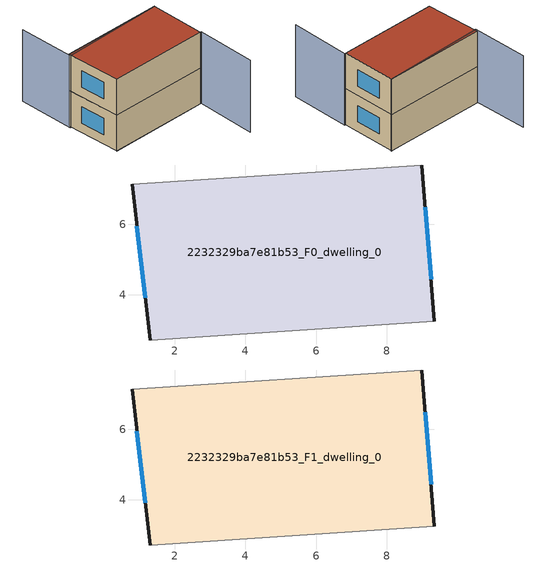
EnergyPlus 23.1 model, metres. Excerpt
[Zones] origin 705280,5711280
2232329ba7e81b53_F0_dwelling_0
 floor ground (EU_floor_Construction): 8.98,7.67 9.35,3.25 1.31,2.72 0.79,7.13 z0
 wall outside (EU_wall_Construction): 0.79,7.13 1.31,2.72 / 9.35,3.25 8.98,7.67 z0:3
 wall adiabatic (EU_wall_Construction): 8.98,7.67 0.79,7.13 / 1.31,2.72 9.35,3.25 z0:3
 window (EU_Window_Construction): 0.93,5.94 1.17,3.91 / 9.25,4.44 9.08,6.48 z0.81:2.19
2232329ba7e81b53_F1_dwelling_0
 floor to 2232329ba7e81b53_F0_dwelling_0 (EU_floor_Construction): 8.98,7.67 9.35,3.25 1.31,2.72 0.79,7.13 z3
 wall outside (EU_wall_Construction): 0.79,7.13 1.31,2.72 / 9.35,3.25 8.98,7.67 z3:6
 wall adiabatic (EU_wall_Construction): 8.98,7.67 0.79,7.13 / 1.31,2.72 9.35,3.25 z3:6
 window (EU_Window_Construction): 0.93,5.94 1.17,3.91 / 9.25,4.44 9.08,6.48 z3.81:5.19
 roof outside (EU_roof_Construction): 9.35,3.25 8.98,7.67 0.79,7.13 1.31,2.72 z6
shading: 1.31,2.72 9.43,3.25 / 9.43,3.25 9.75,-1.53 / 9.04,7.68 0.72,6.93 / 0.72,6.93 0.31,11.43 z0:6
[Building]
EU S2 Campaign: North Axis=0; Terrain=City; Solar Distribution=FullExterior
[Site:Location]
London: Latitude=51.5; Longitude=-0.5; Time Zone=0; Elevation=25
[SizingPeriod:WeatherFileDays]
AnnualSizingPeriod: Begin Month=1; Begin Day of Month=1; End Month=12; End Day of Month=31; Day of Week for Start Day=Monday; Use Weather File Daylight Saving Period=No; Use Weather File Rain and Snow Indicators=No
[MATERIAL]
EU_InternalMass_Material: Roughness=MediumRough; Thickness=0.1; Conductivity=1; Density=1800; Specific Heat=900; Thermal Absorptance=0.9; Solar Absorptance=0.7; Visible Absorptance=0.7
[MATERIAL:NOMASS] Roughness=MediumRough; Thermal Absorptance=0.9; Solar Absorptance=0.7; Visible Absorptance=0.7
Name | Thermal Resistance
EU_wall_NoMass | 0.555556
EU_roof_NoMass | 0.510204
EU_floor_NoMass | 1.68919
[WINDOWMATERIAL:SIMPLEGLAZINGSYSTEM]
EU_Window_SimpleGlazing: UFactor=3.96; Solar Heat Gain Coefficient=0.85; Visible Transmittance=0.85
[CONSTRUCTION]
EU_wall_Construction: EU_wall_NoMass
EU_roof_Construction: EU_roof_NoMass
EU_floor_Construction: EU_floor_NoMass
EU_Window_Construction: EU_Window_SimpleGlazing
EU_InternalMass_Construction: EU_InternalMass_Material
[ZONE] Type=1; Multiplier=1; Ceiling Height=autocalculate; Volume=108.409; Floor Area=autocalculate; Part of Total Floor Area=Yes
2232329ba7e81b53_F0_dwelling_0; 2232329ba7e81b53_F1_dwelling_0
[INTERNALMASS] Construction=EU_InternalMass_Construction; Surface Area=36.1362
Name | Zone or ZoneList
2232329ba7e81b53_F0_dwelling_0_EU_InternalMass | 2232329ba7e81b53_F0_dwelling_0
2232329ba7e81b53_F1_dwelling_0_EU_InternalMass | 2232329ba7e81b53_F1_dwelling_0
[OTHEREQUIPMENT] Fuel Type=Electricity; Design Level Calculation Method=Watts/Area; Power per Zone Floor Area=1; Fraction Latent=0; Fraction Radiant=0; Fraction Lost=0; Carbon Dioxide Generation Rate=0; EndUse Subcategory=EU_Step8_InternalGains
Name | Zone or ZoneList or Space or SpaceList | Schedule
EU_Step8_InternalGain_2232329ba7e81b53_F0_dwelling_0_f000 | 2232329ba7e81b53_F0_dwelling_0 | EU_Step8_GainSchedule_2232329ba7e81b53_F0_dwelling_0_f000
EU_Step8_InternalGain_2232329ba7e81b53_F1_dwelling_0_f000 | 2232329ba7e81b53_F1_dwelling_0 | EU_Step8_GainSchedule_2232329ba7e81b53_F1_dwelling_0_f000
[ZONEVENTILATION:DESIGNFLOWRATE] Schedule=EU_AlwaysOn; Design Flow Rate Calculation Method=AirChanges/Hour; Air Changes per Hour=0.48; Ventilation Type=Natural; Fan Pressure Rise=0; Fan Total Efficiency=1; Constant Term Coefficient=1; Temperature Term Coefficient=0; Velocity Term Coefficient=0; Velocity Squared Term Coefficient=0; Minimum Indoor Temperature=-100; Maximum Indoor Temperature=100; Delta Temperature=-100; Minimum Outdoor Temperature=-100; Maximum Outdoor Temperature=100; Maximum Wind Speed=40
Name | Zone or ZoneList or Space or SpaceList
EU_ConstantAir_2232329ba7e81b53_F0_dwelling_0 | 2232329ba7e81b53_F0_dwelling_0
EU_ConstantAir_2232329ba7e81b53_F1_dwelling_0 | 2232329ba7e81b53_F1_dwelling_0
[HVACTEMPLATE:THERMOSTAT] Constant Heating Setpoint=20; Constant Cooling Setpoint=50
EU_HeatOnly_2232329ba7e81b53_F0_dwelling_0; EU_HeatOnly_2232329ba7e81b53_F1_dwelling_0
[HVACTEMPLATE:ZONE:IDEALLOADSAIRSYSTEM] System Availability Schedule=EU_AlwaysOn; Maximum Heating Supply Air Temperature=50; Minimum Cooling Supply Air Temperature=13; Maximum Heating Supply Air Humidity Ratio=0.0156; Minimum Cooling Supply Air Humidity Ratio=0.0077; Heating Limit=NoLimit; Cooling Limit=NoLimit; Heating Availability Schedule=EU_AlwaysOn; Cooling Availability Schedule=EU_CoolingOff; Dehumidification Control Type=ConstantSensibleHeatRatio; Cooling Sensible Heat Ratio=0.7; Dehumidification Setpoint=60; Humidification Control Type=None; Humidification Setpoint=30; Outdoor Air Method=None; Outdoor Air Flow Rate per Person=0.00944; Outdoor Air Flow Rate per Zone Floor Area=0; Outdoor Air Flow Rate per Zone=0; Demand Controlled Ventilation Type=None; Outdoor Air Economizer Type=NoEconomizer; Heat Recovery Type=None; Sensible Heat Recovery Effectiveness=0.7; Latent Heat Recovery Effectiveness=0.65
Name | Template Thermostat
2232329ba7e81b53_F0_dwelling_0 | EU_HeatOnly_2232329ba7e81b53_F0_dwelling_0
2232329ba7e81b53_F1_dwelling_0 | EU_HeatOnly_2232329ba7e81b53_F1_dwelling_0
[SIZING:ZONE] Zone Cooling Design Supply Air Temperature Input Method=SupplyAirTemperature; Zone Cooling Design Supply Air Temperature=13; Zone Heating Design Supply Air Temperature Input Method=SupplyAirTemperature; Zone Heating Design Supply Air Temperature=50; Zone Cooling Design Supply Air Humidity Ratio=0.008; Zone Heating Design Supply Air Humidity Ratio=0.008; Cooling Design Air Flow Method=DesignDay; Cooling Design Air Flow Rate=0; Cooling Minimum Air Flow per Zone Floor Area=0.000762; Cooling Minimum Air Flow=0; Cooling Minimum Air Flow Fraction=0.2; Heating Design Air Flow Method=DesignDay; Heating Design Air Flow Rate=0; Heating Maximum Air Flow per Zone Floor Area=0.002032; Heating Maximum Air Flow=0.141576; Heating Maximum Air Flow Fraction=0.3; Account for Dedicated Outdoor Air System=No; Dedicated Outdoor Air System Control Strategy=NeutralSupplyAir; Dedicated Outdoor Air Low Setpoint Temperature for Design=autosize; Dedicated Outdoor Air High Setpoint Temperature for Design=autosize; Zone Load Sizing Method=Sensible Load Only No Latent Load; Zone Latent Cooling Design Supply Air Humidity Ratio Input Method=HumidityRatioDifference; Zone Cooling Design Supply Air Humidity Ratio Difference=0.005; Zone Latent Heating Design Supply Air Humidity Ratio Input Method=HumidityRatioDifference; Zone Humidification Design Supply Air Humidity Ratio Difference=0.005
2232329ba7e81b53_F0_dwelling_0; 2232329ba7e81b53_F1_dwelling_0
[SCHEDULE:CONSTANT]
Name | Hourly Value
EU_AlwaysOn | 1
EU_CoolingOff | 0
[SCHEDULE:FILE] Column Number=1; Rows to Skip at Top=0; Number of Hours of Data=8760; Column Separator=Comma; Interpolate to Timestep=No; Minutes per Item=60; Adjust Schedule for Daylight Savings=Yes
Name | File
EU_Step8_GainSchedule_2232329ba7e81b53_F0_dwelling_0_f000 | ../../schedules/2232329ba7e81b53/2232329ba7e81b53_F0_dwelling_0_f000_gain.csv
EU_Step8_GainSchedule_2232329ba7e81b53_F1_dwelling_0_f000 | ../../schedules/2232329ba7e81b53/2232329ba7e81b53_F1_dwelling_0_f000_gain.csv
